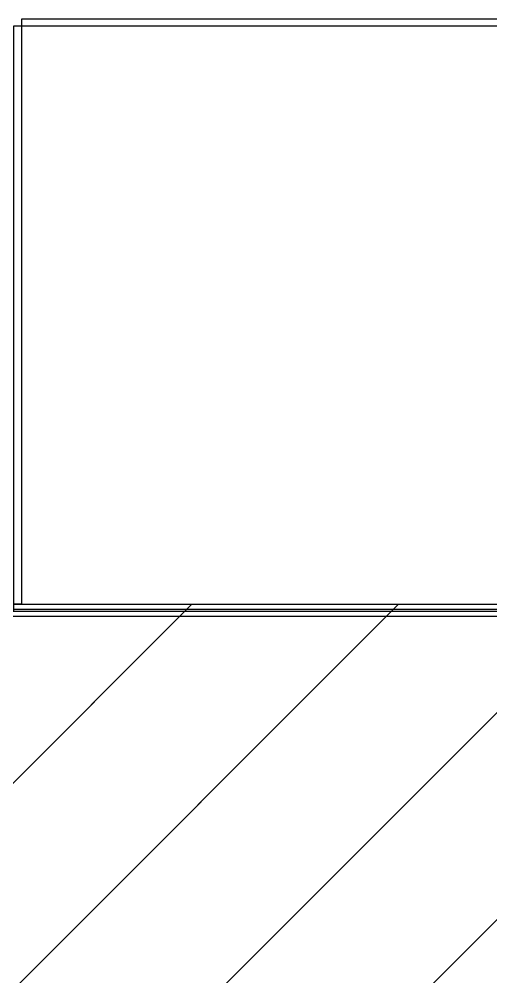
# Model space of a CAD drawing. Header units: inches. Extents: x 4821 to 127877, y 58012 to 433683.
# Drawn here: x 38455.6 to 38657.3, y 155801.3 to 156210.5 of the extents above; entities that cross this region are included whole.
import ezdxf

# ---------------------------------------------------------------- set-up
doc = ezdxf.new("R2010")
doc.units = ezdxf.units.IN
doc.header["$MEASUREMENT"] = 0
for name, color, linetype in [('A-WAL-CMU', 7, 'Continuous'), ('COL FISRT$0$COL GROUND$0$Cloums$0$A-COL-HAT', 8, 'Continuous'), ('COL FISRT$0$COL GROUND$0$Cloums$0$A-COL-RFC', 210, 'Continuous')]:
    doc.layers.add(name, color=color, linetype=linetype)

# ---------------------------------------------------------------- blocks, each defined once
blk = doc.blocks.new('COL FISRT')
at = {"layer": 'COL FISRT$0$COL GROUND$0$Cloums$0$A-COL-HAT'}
h = blk.add_hatch(dxfattribs=at)
h.set_pattern_fill('ANSI31', color=256, scale=500)
h.set_pattern_definition([(45, (1133291.507, -1550303.88), (-44.19417, 44.19417), [])])
h.paths.add_polyline_path([(1146277.91, -1522172.04), (1146277.91, -1520122.04), (1142477.91, -1520122.04), (1142477.91, -1522172.04), (1142177.91, -1522172.04), (1142177.91, -1522165.88), (1142179.97, -1517122.04), (1149727.91, -1517122.04), (1149727.91, -1520072.04), (1149427.91, -1520072.04), (1149427.91, -1517422.04), (1142480.08, -1517422.04), (1142477.91, -1519822.04), (1146577.91, -1519822.04), (1146577.91, -1522172.04)])
at = {"layer": 'COL FISRT$0$COL GROUND$0$Cloums$0$A-COL-RFC', "linetype": 'Continuous', "elevation": 0}
blk.add_lwpolyline([(1142177.91, -1522172.04), (1142177.91, -1517122.13), (1142471.93, -1517122.04), (1149727.91, -1517122.04), (1149727.91, -1520072.04), (1149427.91, -1520072.04), (1149427.91, -1517422.04), (1142477.91, -1517422.04), (1142477.91, -1519822.04), (1146577.91, -1519822.04), (1146577.91, -1522172.04), (1146277.91, -1522172.04), (1146277.91, -1520122.04), (1142477.91, -1520122.04), (1142477.91, -1522172.04), (1142177.91, -1522172.04)], dxfattribs=at)
blk = doc.blocks.new('FIRST SLAB EDGE')
at = {"layer": 'A-WAL-CMU'}
for p, q in [((1146633.61, -1721188.56), (1146633.61, -1721438.56)), ((1147133.61, -1721188.56, 0), (1146633.61, -1721188.56, 0)), ((1146633.61, -1721438.56), (1144633.61, -1721438.56))]:
    blk.add_line(p, q, dxfattribs=at)

msp = doc.modelspace()

# ---------------------------------------------------------------- linework, layer by layer
at = {"layer": 'A-WAL-CMU', "elevation": 0}
for points in [[(39412.72, 155955.3), (34586.48, 155955.3), (34587.01, 147159.91)], [(39416.12, 155958.28), (34589.88, 155958.28), (34590.41, 147162.89)]]:
    msp.add_lwpolyline(points, dxfattribs=at)

# ---------------------------------------------------------------- block references
at = {"layer": 'A-WAL-CMU'}
for name, p in [('FIRST SLAB EDGE', (-1108180.36, 1877396.06)), ('FIRST SLAB EDGE', (-1108176.96, 1877399.04)), ('COL FISRT', (-1107582.53, 1673082.6, 0)), ('COL FISRT', (-1107585.93, 1673079.62, 0))]:
    msp.add_blockref(name, p, dxfattribs=at)

doc.saveas('drawing.dxf')
